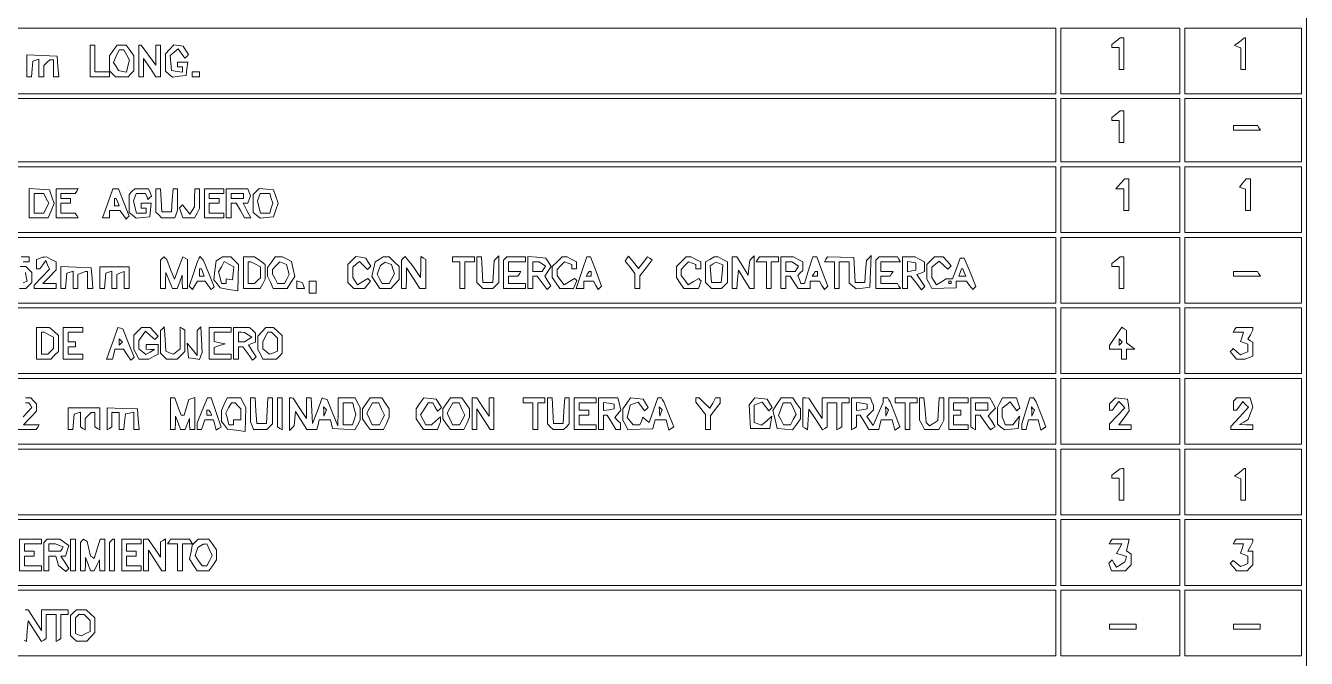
# Paper-space layout 'AN-01-DGE-004' of a CAD drawing. Header units: metres, sheet in millimetres. Extents: x 12 to 193, y 4 to 291.
# Drawn here: x 128.6 to 193.2, y 57.3 to 89.2 of the extents above; entities that cross this region are included whole.
import ezdxf

# ---------------------------------------------------------------- set-up
doc = ezdxf.new("R2010")
doc.units = ezdxf.units.M
doc.layers.add('DGE_CONTORNOS', color=7, linetype='Continuous', lineweight=0)
doc.layers.add('DGE_DATOS', color=7, linetype='Continuous', lineweight=0)

# ---------------------------------------------------------------- blocks, each defined once
blk = doc.blocks.new('LP_REF_DGE_MT_004')
at = {"layer": 'DGE_CONTORNOS'}
for points in [[(28.829, 147.467), (28.829, 24.387), (111.028, 24.387), (193.226, 24.387), (193.226, 147.467), (193.226, 270.547), (111.028, 270.547), (28.829, 270.547)], [(180.58, 87.431), (180.58, 85.774), (120.727, 85.774), (60.874, 85.774), (60.874, 87.431), (60.874, 89.088), (120.727, 89.088), (180.58, 89.088)], [(186.842, 87.431), (186.842, 85.774), (183.834, 85.774), (180.826, 85.774), (180.826, 87.431), (180.826, 89.088), (183.834, 89.088), (186.842, 89.088)], [(183.619, 88.426), (183.404, 88.263), (183.404, 88.185), (183.404, 88.106), (183.588, 88.106), (183.772, 88.106), (183.772, 87.554), (183.772, 87.001), (183.895, 87.001), (184.018, 87.001), (184.018, 87.799), (184.018, 88.597), (183.926, 88.593), (183.834, 88.589)], [(192.981, 87.431), (192.981, 85.774), (190.034, 85.774), (187.087, 85.774), (187.087, 87.431), (187.087, 89.088), (190.034, 89.088), (192.981, 89.088)], [(189.85, 88.395), (189.604, 88.201), (189.758, 88.143), (189.911, 88.086), (189.911, 87.543), (189.911, 87.001), (190.034, 87.001), (190.157, 87.001), (190.157, 87.799), (190.157, 88.597), (190.126, 88.593), (190.095, 88.589)], [(131.838, 87.431), (131.838, 86.633), (132.329, 86.633), (132.82, 86.633), (132.82, 86.756), (132.82, 86.878), (132.452, 86.878), (132.084, 86.878), (132.084, 87.554), (132.084, 88.229), (131.961, 88.229), (131.838, 88.229)], [(133.011, 87.956), (132.82, 87.683), (132.82, 87.305), (132.82, 86.928), (132.968, 86.78), (133.115, 86.633), (133.434, 86.633), (133.753, 86.633), (133.901, 86.78), (134.048, 86.928), (134.048, 87.305), (134.048, 87.683), (133.857, 87.956), (133.666, 88.229), (133.434, 88.229), (133.203, 88.229)], [(133.686, 87.726), (133.823, 87.469), (133.747, 87.166), (133.671, 86.862), (133.474, 86.901), (133.276, 86.94), (133.147, 87.145), (133.018, 87.35), (133.162, 87.667), (133.306, 87.983), (133.427, 87.983), (133.548, 87.983)], [(134.294, 87.431), (134.294, 86.633), (134.416, 86.633), (134.539, 86.633), (134.539, 87.091), (134.539, 87.549), (134.851, 87.091), (135.162, 86.633), (135.28, 86.633), (135.399, 86.633), (135.399, 87.431), (135.399, 88.229), (135.276, 88.229), (135.153, 88.229), (135.153, 87.719), (135.153, 87.21), (134.784, 87.719), (134.415, 88.229), (134.354, 88.229), (134.294, 88.229)], [(135.852, 88.01), (135.644, 87.78), (135.644, 87.344), (135.644, 86.909), (135.821, 86.762), (135.998, 86.615), (136.343, 86.655), (136.688, 86.694), (136.727, 87.032), (136.765, 87.37), (136.512, 87.37), (136.258, 87.37), (136.258, 87.247), (136.258, 87.124), (136.381, 87.124), (136.504, 87.124), (136.504, 86.993), (136.504, 86.861), (136.227, 86.901), (135.951, 86.94), (135.914, 87.319), (135.877, 87.697), (136.081, 87.866), (136.285, 88.036), (136.454, 87.804), (136.624, 87.572), (136.713, 87.661), (136.802, 87.75), (136.671, 87.959), (136.54, 88.168), (136.3, 88.204), (136.06, 88.24)], [(128.646, 87.184), (128.646, 86.633), (128.761, 86.633), (128.876, 86.633), (128.914, 87.022), (128.953, 87.412), (129.106, 87.462), (129.26, 87.513), (129.26, 87.073), (129.26, 86.633), (129.383, 86.633), (129.505, 86.633), (129.505, 86.915), (129.505, 87.198), (129.653, 87.345), (129.8, 87.492), (129.898, 87.492), (129.996, 87.492), (129.996, 87.063), (129.996, 86.633), (130.126, 86.633), (130.256, 86.633), (130.218, 87.155), (130.181, 87.676), (129.413, 87.706), (128.646, 87.736)], [(136.995, 86.756), (136.995, 86.633), (137.179, 86.633), (137.363, 86.633), (137.363, 86.756), (137.363, 86.878), (137.179, 86.878), (136.995, 86.878)], [(180.58, 83.932), (180.58, 82.336), (120.727, 82.336), (60.874, 82.336), (60.874, 83.932), (60.874, 85.528), (120.727, 85.528), (180.58, 85.528)], [(186.842, 83.932), (186.842, 82.336), (183.834, 82.336), (180.826, 82.336), (180.826, 83.932), (180.826, 85.528), (183.834, 85.528), (186.842, 85.528)], [(192.981, 83.932), (192.981, 82.336), (190.034, 82.336), (187.087, 82.336), (187.087, 83.932), (187.087, 85.528), (190.034, 85.528), (192.981, 85.528)], [(183.619, 84.743), (183.404, 84.58), (183.404, 84.502), (183.404, 84.423), (183.588, 84.423), (183.772, 84.423), (183.772, 83.871), (183.772, 83.318), (183.895, 83.318), (184.018, 83.318), (184.018, 84.116), (184.018, 84.914), (183.926, 84.91), (183.834, 84.906)], [(189.543, 84.055), (189.543, 83.932), (190.225, 83.932), (190.908, 83.932), (190.832, 84.055), (190.756, 84.177), (190.149, 84.177), (189.543, 84.177)], [(180.58, 80.433), (180.58, 78.775), (120.727, 78.775), (60.874, 78.775), (60.874, 80.433), (60.874, 82.09), (120.727, 82.09), (180.58, 82.09)], [(186.842, 80.433), (186.842, 78.775), (183.834, 78.775), (180.826, 78.775), (180.826, 80.433), (180.826, 82.09), (183.834, 82.09), (186.842, 82.09)], [(183.834, 81.231), (183.611, 80.985), (183.815, 80.985), (184.018, 80.985), (184.018, 80.433), (184.018, 79.88), (184.141, 79.88), (184.263, 79.88), (184.263, 80.678), (184.263, 81.476), (184.16, 81.476), (184.056, 81.476)], [(192.981, 80.433), (192.981, 78.775), (190.034, 78.775), (187.087, 78.775), (187.087, 80.433), (187.087, 82.09), (190.034, 82.09), (192.981, 82.09)], [(190.018, 81.272), (189.85, 81.068), (190.003, 81.017), (190.157, 80.965), (190.157, 80.423), (190.157, 79.88), (190.279, 79.88), (190.402, 79.88), (190.402, 80.678), (190.402, 81.476), (190.294, 81.476), (190.187, 81.476)], [(128.769, 80.256), (128.769, 79.512), (129.245, 79.512), (129.721, 79.512), (129.871, 79.874), (130.021, 80.236), (129.907, 80.58), (129.793, 80.924), (129.281, 80.962), (128.769, 80.999)], [(130.119, 80.249), (130.119, 79.512), (130.679, 79.512), (131.239, 79.512), (131.163, 79.635), (131.087, 79.758), (130.726, 79.758), (130.365, 79.758), (130.365, 80.003), (130.365, 80.249), (130.61, 80.249), (130.856, 80.249), (130.856, 80.372), (130.856, 80.494), (130.61, 80.494), (130.365, 80.494), (130.365, 80.617), (130.365, 80.74), (130.726, 80.74), (131.087, 80.74), (131.163, 80.863), (131.239, 80.985), (130.679, 80.985), (130.119, 80.985)], [(132.727, 80.249), (132.462, 79.512), (132.641, 79.512), (132.82, 79.512), (132.82, 79.696), (132.82, 79.88), (133.083, 79.88), (133.346, 79.88), (133.503, 79.666), (133.66, 79.451), (133.734, 79.525), (133.808, 79.599), (133.543, 80.292), (133.277, 80.985), (133.135, 80.985), (132.992, 80.985)], [(133.95, 80.838), (133.803, 80.691), (133.803, 80.239), (133.803, 79.788), (133.979, 79.641), (134.156, 79.494), (134.501, 79.534), (134.846, 79.573), (134.885, 79.911), (134.924, 80.249), (134.67, 80.249), (134.416, 80.249), (134.416, 80.126), (134.416, 80.003), (134.539, 80.003), (134.662, 80.003), (134.662, 79.88), (134.662, 79.758), (134.419, 79.758), (134.176, 79.758), (134.099, 80.064), (134.022, 80.371), (134.092, 80.555), (134.163, 80.74), (134.402, 80.74), (134.642, 80.74), (134.696, 80.586), (134.751, 80.433), (134.844, 80.52), (134.938, 80.606), (134.865, 80.796), (134.792, 80.985), (134.445, 80.985), (134.097, 80.985)], [(135.153, 80.396), (135.153, 79.807), (135.3, 79.659), (135.448, 79.512), (135.778, 79.512), (136.109, 79.512), (136.184, 79.706), (136.258, 79.901), (136.258, 80.443), (136.258, 80.985), (136.142, 80.985), (136.026, 80.985), (135.989, 80.402), (135.951, 79.819), (135.706, 79.819), (135.46, 79.819), (135.423, 80.402), (135.385, 80.985), (135.269, 80.985), (135.153, 80.985)], [(137.116, 80.525), (137.114, 80.065), (136.99, 79.88), (136.867, 79.696), (136.687, 79.933), (136.506, 80.169), (136.432, 80.096), (136.358, 80.022), (136.439, 79.767), (136.52, 79.512), (136.815, 79.512), (137.109, 79.512), (137.236, 79.75), (137.363, 79.987), (137.363, 80.486), (137.363, 80.985), (137.24, 80.985), (137.117, 80.985)], [(137.609, 80.249), (137.609, 79.512), (138.1, 79.512), (138.591, 79.512), (138.591, 79.635), (138.591, 79.758), (138.222, 79.758), (137.854, 79.758), (137.854, 80.003), (137.854, 80.249), (138.1, 80.249), (138.345, 80.249), (138.345, 80.372), (138.345, 80.494), (138.1, 80.494), (137.854, 80.494), (137.854, 80.617), (137.854, 80.74), (138.222, 80.74), (138.591, 80.74), (138.591, 80.863), (138.591, 80.985), (138.1, 80.985), (137.609, 80.985)], [(138.714, 80.249), (138.714, 79.512), (138.836, 79.512), (138.959, 79.512), (138.959, 79.88), (138.959, 80.249), (139.088, 80.249), (139.216, 80.249), (139.425, 79.881), (139.634, 79.514), (139.791, 79.513), (139.948, 79.512), (139.757, 79.88), (139.567, 80.249), (139.679, 80.249), (139.792, 80.249), (139.863, 80.433), (139.934, 80.617), (139.863, 80.801), (139.792, 80.985), (139.253, 80.985), (138.714, 80.985)], [(140.217, 80.844), (140.064, 80.691), (140.064, 80.239), (140.064, 79.788), (140.241, 79.641), (140.418, 79.494), (140.76, 79.534), (141.103, 79.573), (141.221, 79.911), (141.339, 80.249), (141.221, 80.586), (141.103, 80.924), (140.737, 80.96), (140.37, 80.996)], [(129.628, 80.494), (129.76, 80.249), (129.628, 80.003), (129.497, 79.758), (129.256, 79.758), (129.014, 79.758), (129.014, 80.249), (129.014, 80.74), (129.256, 80.74), (129.497, 80.74)], [(133.233, 80.31), (133.304, 80.126), (133.185, 80.126), (133.066, 80.126), (133.066, 80.31), (133.066, 80.494), (133.114, 80.494), (133.162, 80.494)], [(139.573, 80.617), (139.573, 80.494), (139.266, 80.494), (138.959, 80.494), (138.959, 80.617), (138.959, 80.74), (139.266, 80.74), (139.573, 80.74)], [(140.985, 80.494), (141.063, 80.249), (140.985, 80.003), (140.907, 79.758), (140.672, 79.758), (140.437, 79.758), (140.36, 80.064), (140.283, 80.371), (140.354, 80.555), (140.425, 80.74), (140.666, 80.74), (140.907, 80.74)], [(180.58, 76.872), (180.58, 75.215), (120.727, 75.215), (60.874, 75.215), (60.874, 76.872), (60.874, 78.53), (120.727, 78.53), (180.58, 78.53)], [(186.842, 76.872), (186.842, 75.215), (183.834, 75.215), (180.826, 75.215), (180.826, 76.872), (180.826, 78.53), (183.834, 78.53), (186.842, 78.53)], [(192.981, 76.872), (192.981, 75.215), (190.034, 75.215), (187.087, 75.215), (187.087, 76.872), (187.087, 78.53), (190.034, 78.53), (192.981, 78.53)], [(151.359, 76.897), (151.359, 76.246), (151.507, 76.099), (151.654, 75.952), (151.912, 75.952), (152.17, 75.952), (152.317, 76.099), (152.464, 76.246), (152.464, 76.922), (152.464, 77.597), (152.349, 77.48), (152.234, 77.364), (152.196, 76.811), (152.158, 76.259), (151.912, 76.259), (151.666, 76.259), (151.629, 76.903), (151.592, 77.548), (151.476, 77.548), (151.359, 77.548)], [(158.932, 77.46), (158.852, 77.331), (159.096, 77.021), (159.34, 76.711), (159.34, 76.331), (159.34, 75.952), (159.463, 75.952), (159.585, 75.952), (159.585, 76.267), (159.585, 76.582), (159.899, 76.992), (160.212, 77.403), (160.09, 77.478), (159.969, 77.553), (159.747, 77.253), (159.524, 76.954), (159.268, 77.271), (159.011, 77.589)], [(164.251, 76.75), (164.251, 75.952), (164.366, 75.952), (164.482, 75.952), (164.52, 76.412), (164.558, 76.872), (164.844, 76.412), (165.13, 75.952), (165.243, 75.952), (165.356, 75.952), (165.356, 76.774), (165.356, 77.597), (165.243, 77.48), (165.129, 77.364), (165.089, 76.995), (165.049, 76.627), (164.763, 77.087), (164.476, 77.548), (164.364, 77.548), (164.251, 77.548)], [(168.98, 77.428), (168.902, 77.302), (169.155, 77.302), (169.408, 77.302), (169.408, 76.627), (169.408, 75.952), (169.53, 75.952), (169.653, 75.952), (169.653, 76.627), (169.653, 77.302), (169.899, 77.302), (170.144, 77.302), (170.144, 76.765), (170.144, 76.227), (170.321, 76.081), (170.498, 75.934), (170.843, 75.974), (171.188, 76.013), (171.225, 76.811), (171.262, 77.609), (171.141, 77.486), (171.019, 77.364), (170.981, 76.811), (170.942, 76.259), (170.697, 76.259), (170.451, 76.259), (170.415, 76.884), (170.378, 77.51), (169.718, 77.532), (169.057, 77.553)], [(129.291, 77.466), (129.137, 77.405), (129.137, 77.169), (129.137, 76.934), (129.216, 76.934), (129.294, 76.934), (129.452, 77.149), (129.611, 77.364), (129.697, 77.141), (129.783, 76.918), (129.399, 76.521), (129.014, 76.124), (129.014, 76.038), (129.014, 75.952), (129.567, 75.952), (130.119, 75.952), (130.119, 76.074), (130.119, 76.197), (129.789, 76.197), (129.459, 76.197), (129.789, 76.542), (130.119, 76.886), (130.119, 77.09), (130.119, 77.294), (129.882, 77.421), (129.644, 77.548), (129.544, 77.538), (129.444, 77.528)], [(130.365, 76.502), (130.365, 75.952), (130.48, 75.952), (130.595, 75.952), (130.633, 76.341), (130.672, 76.731), (130.825, 76.781), (130.979, 76.832), (130.979, 76.392), (130.979, 75.952), (131.101, 75.952), (131.224, 75.952), (131.224, 76.307), (131.224, 76.662), (131.418, 76.737), (131.613, 76.811), (131.664, 76.811), (131.715, 76.811), (131.715, 76.381), (131.715, 75.952), (131.845, 75.952), (131.975, 75.952), (131.937, 76.473), (131.9, 76.995), (131.132, 77.024), (130.365, 77.052)], [(132.329, 76.498), (132.329, 75.952), (132.444, 75.952), (132.559, 75.952), (132.598, 76.341), (132.636, 76.731), (132.79, 76.781), (132.943, 76.832), (132.943, 76.392), (132.943, 75.952), (133.066, 75.952), (133.189, 75.952), (133.189, 76.307), (133.189, 76.662), (133.373, 76.733), (133.557, 76.803), (133.557, 76.378), (133.557, 75.952), (133.68, 75.952), (133.803, 75.952), (133.803, 76.494), (133.803, 77.037), (133.066, 77.04), (132.329, 77.044)], [(135.48, 77.466), (135.399, 77.384), (135.399, 76.668), (135.399, 75.952), (135.521, 75.952), (135.644, 75.952), (135.649, 76.351), (135.654, 76.75), (135.827, 76.351), (136.001, 75.952), (136.119, 75.952), (136.238, 75.952), (136.361, 76.289), (136.484, 76.627), (136.494, 76.289), (136.504, 75.952), (136.626, 75.952), (136.749, 75.952), (136.749, 76.681), (136.749, 77.41), (136.637, 77.48), (136.525, 77.549), (136.308, 76.983), (136.092, 76.417), (135.899, 76.911), (135.706, 77.405), (135.634, 77.476), (135.562, 77.548)], [(137.332, 77.466), (137.273, 77.364), (137.06, 76.711), (136.847, 76.059), (136.93, 75.975), (137.013, 75.892), (137.133, 76.106), (137.252, 76.32), (137.448, 76.32), (137.643, 76.32), (137.8, 76.105), (137.957, 75.891), (138.029, 75.963), (138.102, 76.036), (137.835, 76.7), (137.567, 77.364), (137.479, 77.466), (137.391, 77.569)], [(137.53, 76.75), (137.601, 76.566), (137.482, 76.566), (137.363, 76.566), (137.363, 76.75), (137.363, 76.934), (137.411, 76.934), (137.46, 76.934)], [(138.367, 77.441), (138.204, 77.338), (138.142, 76.859), (138.081, 76.381), (138.244, 76.18), (138.407, 75.979), (138.848, 75.902), (139.289, 75.825), (139.311, 76.491), (139.333, 77.156), (139.137, 77.352), (138.942, 77.548), (138.735, 77.546), (138.529, 77.544)], [(139.059, 76.711), (139.021, 76.381), (138.867, 76.412), (138.714, 76.443), (138.714, 76.32), (138.714, 76.197), (138.593, 76.197), (138.473, 76.197), (138.399, 76.493), (138.324, 76.788), (138.463, 77.047), (138.601, 77.305), (138.849, 77.173), (139.097, 77.04)], [(139.573, 76.75), (139.573, 75.952), (139.998, 75.952), (140.424, 75.952), (140.551, 76.189), (140.678, 76.427), (140.678, 76.796), (140.678, 77.165), (140.405, 77.357), (140.132, 77.548), (139.853, 77.548), (139.573, 77.548)], [(140.195, 77.175), (140.432, 77.048), (140.432, 76.77), (140.432, 76.492), (140.285, 76.345), (140.138, 76.197), (139.978, 76.197), (139.819, 76.197), (139.819, 76.75), (139.819, 77.302), (139.888, 77.302), (139.957, 77.302)], [(140.992, 77.275), (140.801, 77.002), (140.801, 76.79), (140.801, 76.577), (140.943, 76.264), (141.086, 75.952), (141.432, 75.952), (141.777, 75.952), (141.975, 76.254), (142.173, 76.556), (142.091, 76.93), (142.009, 77.304), (141.781, 77.426), (141.554, 77.548), (141.368, 77.548), (141.183, 77.548)], [(141.826, 76.906), (141.893, 76.649), (141.772, 76.423), (141.652, 76.197), (141.476, 76.197), (141.301, 76.197), (141.173, 76.435), (141.046, 76.672), (141.046, 76.794), (141.046, 76.916), (141.234, 77.104), (141.422, 77.292), (141.59, 77.227), (141.759, 77.162)], [(145.052, 77.361), (144.852, 77.162), (144.852, 76.704), (144.852, 76.246), (145, 76.099), (145.147, 75.952), (145.414, 75.952), (145.682, 75.952), (145.837, 76.139), (145.992, 76.326), (145.925, 76.393), (145.858, 76.46), (145.597, 76.298), (145.336, 76.136), (145.219, 76.32), (145.102, 76.504), (145.1, 76.765), (145.098, 77.027), (145.269, 77.169), (145.44, 77.311), (145.643, 77.108), (145.846, 76.905), (145.928, 76.987), (146.01, 77.068), (145.879, 77.277), (145.748, 77.486), (145.5, 77.524), (145.251, 77.561)], [(146.427, 77.42), (146.222, 77.301), (146.14, 76.928), (146.058, 76.556), (146.256, 76.254), (146.454, 75.952), (146.739, 75.952), (147.024, 75.952), (147.227, 76.176), (147.431, 76.401), (147.431, 76.729), (147.431, 77.057), (147.185, 77.302), (146.94, 77.548), (146.786, 77.544), (146.633, 77.54)], [(147.126, 76.927), (147.199, 76.698), (147.065, 76.447), (146.931, 76.197), (146.755, 76.197), (146.58, 76.197), (146.453, 76.434), (146.327, 76.671), (146.409, 76.894), (146.492, 77.118), (146.613, 77.199), (146.733, 77.279), (146.893, 77.218), (147.053, 77.157)], [(147.644, 77.474), (147.553, 77.384), (147.553, 76.668), (147.553, 75.952), (147.676, 75.952), (147.799, 75.952), (147.801, 76.473), (147.803, 76.995), (148.139, 76.474), (148.474, 75.953), (148.628, 75.953), (148.781, 75.952), (148.781, 76.681), (148.781, 77.41), (148.658, 77.486), (148.536, 77.562), (148.529, 77.033), (148.523, 76.504), (148.314, 76.804), (148.106, 77.105), (147.92, 77.335), (147.734, 77.565)], [(150.132, 77.425), (150.132, 77.302), (150.316, 77.302), (150.5, 77.302), (150.5, 76.627), (150.5, 75.952), (150.623, 75.952), (150.746, 75.952), (150.746, 76.627), (150.746, 77.302), (150.991, 77.302), (151.237, 77.302), (151.237, 77.425), (151.237, 77.548), (150.684, 77.548), (150.132, 77.548)], [(152.792, 77.466), (152.71, 77.384), (152.71, 76.668), (152.71, 75.952), (153.263, 75.952), (153.815, 75.952), (153.815, 76.074), (153.815, 76.197), (153.385, 76.197), (152.956, 76.197), (152.956, 76.381), (152.956, 76.566), (153.194, 76.566), (153.432, 76.566), (153.508, 76.688), (153.584, 76.811), (153.27, 76.811), (152.956, 76.811), (152.956, 77.057), (152.956, 77.302), (153.385, 77.302), (153.815, 77.302), (153.815, 77.425), (153.815, 77.548), (153.344, 77.548), (152.874, 77.548)], [(153.938, 76.757), (153.938, 75.952), (154.061, 75.952), (154.183, 75.952), (154.183, 76.259), (154.183, 76.566), (154.296, 76.566), (154.408, 76.566), (154.654, 76.228), (154.9, 75.891), (154.997, 75.988), (155.095, 76.086), (154.945, 76.326), (154.795, 76.566), (154.949, 76.812), (155.102, 77.057), (154.968, 77.272), (154.834, 77.486), (154.386, 77.524), (153.938, 77.563)], [(154.659, 77.191), (154.829, 77.084), (154.744, 76.948), (154.66, 76.811), (154.422, 76.811), (154.183, 76.811), (154.183, 77.057), (154.183, 77.302), (154.337, 77.3), (154.49, 77.298)], [(155.411, 77.302), (155.166, 77.057), (155.166, 76.777), (155.166, 76.497), (155.357, 76.225), (155.548, 75.952), (155.896, 75.952), (156.244, 75.952), (156.322, 76.153), (156.399, 76.355), (156.347, 76.407), (156.294, 76.46), (156.029, 76.298), (155.764, 76.136), (155.588, 76.374), (155.411, 76.612), (155.411, 76.764), (155.411, 76.916), (155.599, 77.104), (155.787, 77.292), (155.967, 77.222), (156.148, 77.153), (156.148, 77.044), (156.148, 76.934), (156.271, 76.934), (156.393, 76.934), (156.393, 77.114), (156.393, 77.294), (156.156, 77.421), (155.918, 77.548), (155.787, 77.548), (155.657, 77.548)], [(156.692, 76.903), (156.48, 76.259), (156.424, 76.105), (156.367, 75.952), (156.564, 75.952), (156.762, 75.952), (156.762, 76.136), (156.762, 76.32), (157.001, 76.32), (157.241, 76.32), (157.36, 76.106), (157.48, 75.892), (157.567, 75.979), (157.654, 76.066), (157.377, 76.807), (157.1, 77.548), (157.002, 77.548), (156.904, 77.548)], [(161.673, 77.302), (161.427, 77.057), (161.427, 76.777), (161.427, 76.497), (161.618, 76.225), (161.809, 75.952), (162.175, 75.952), (162.54, 75.952), (162.612, 76.141), (162.685, 76.331), (162.621, 76.395), (162.556, 76.46), (162.291, 76.298), (162.026, 76.136), (161.849, 76.374), (161.673, 76.612), (161.673, 76.764), (161.673, 76.916), (161.86, 77.104), (162.048, 77.292), (162.229, 77.222), (162.409, 77.153), (162.409, 77.044), (162.409, 76.934), (162.532, 76.934), (162.655, 76.934), (162.655, 77.114), (162.655, 77.294), (162.417, 77.421), (162.18, 77.548), (162.049, 77.548), (161.918, 77.548)], [(163.115, 77.415), (162.9, 77.29), (162.9, 76.768), (162.9, 76.246), (163.048, 76.099), (163.195, 75.952), (163.453, 75.952), (163.711, 75.952), (163.858, 76.099), (164.005, 76.246), (164.005, 76.77), (164.005, 77.294), (163.768, 77.421), (163.53, 77.548), (163.43, 77.544), (163.33, 77.54)], [(163.736, 76.703), (163.698, 76.259), (163.453, 76.259), (163.207, 76.259), (163.168, 76.675), (163.128, 77.092), (163.279, 77.186), (163.431, 77.279), (163.602, 77.214), (163.773, 77.148)], [(165.54, 77.425), (165.464, 77.302), (165.717, 77.302), (165.97, 77.302), (165.97, 76.627), (165.97, 75.952), (166.093, 75.952), (166.215, 75.952), (166.215, 76.627), (166.215, 77.302), (166.4, 77.302), (166.584, 77.302), (166.584, 77.425), (166.584, 77.548), (166.1, 77.548), (165.616, 77.548)], [(166.706, 76.75), (166.706, 75.952), (166.829, 75.952), (166.952, 75.952), (166.952, 76.259), (166.952, 76.566), (167.061, 76.566), (167.169, 76.566), (167.37, 76.259), (167.572, 75.952), (167.876, 75.952), (168.18, 75.952), (168.18, 76.136), (168.18, 76.32), (168.419, 76.32), (168.659, 76.32), (168.778, 76.106), (168.898, 75.892), (168.985, 75.979), (169.072, 76.066), (168.795, 76.807), (168.518, 77.548), (168.417, 77.548), (168.315, 77.548), (168.102, 76.872), (167.889, 76.197), (167.802, 76.197), (167.715, 76.197), (167.636, 76.402), (167.558, 76.607), (167.685, 76.733), (167.811, 76.86), (167.811, 77.077), (167.811, 77.294), (167.574, 77.421), (167.336, 77.548), (167.021, 77.548), (166.706, 77.548)], [(167.428, 77.191), (167.597, 77.084), (167.513, 76.948), (167.429, 76.811), (167.19, 76.811), (166.952, 76.811), (166.952, 77.057), (166.952, 77.302), (167.105, 77.3), (167.259, 77.298)], [(171.577, 77.466), (171.495, 77.384), (171.495, 76.668), (171.495, 75.952), (172.116, 75.952), (172.737, 75.952), (172.661, 76.074), (172.585, 76.197), (172.163, 76.197), (171.74, 76.197), (171.74, 76.381), (171.74, 76.566), (171.979, 76.566), (172.217, 76.566), (172.293, 76.688), (172.369, 76.811), (172.054, 76.811), (171.74, 76.811), (171.74, 77.057), (171.74, 77.302), (172.239, 77.302), (172.737, 77.302), (172.661, 77.425), (172.585, 77.548), (172.122, 77.548), (171.658, 77.548)], [(172.845, 76.75), (172.845, 75.952), (172.968, 75.952), (173.091, 75.952), (173.091, 76.259), (173.091, 76.566), (173.178, 76.566), (173.266, 76.566), (173.536, 76.228), (173.805, 75.89), (173.888, 75.972), (173.97, 76.053), (173.771, 76.356), (173.573, 76.659), (173.762, 76.731), (173.95, 76.803), (173.95, 77.048), (173.95, 77.294), (173.713, 77.421), (173.475, 77.548), (173.16, 77.548), (172.845, 77.548)], [(173.521, 77.057), (173.521, 76.876), (173.306, 76.834), (173.091, 76.793), (173.091, 77.057), (173.091, 77.32), (173.306, 77.279), (173.521, 77.237)], [(174.266, 77.355), (174.073, 77.162), (174.073, 76.794), (174.073, 76.427), (174.199, 76.191), (174.325, 75.956), (174.936, 75.97), (175.546, 75.984), (175.546, 76.152), (175.546, 76.32), (175.809, 76.32), (176.072, 76.32), (176.229, 76.105), (176.386, 75.891), (176.463, 75.968), (176.54, 76.045), (176.251, 76.766), (175.961, 77.486), (175.857, 77.486), (175.753, 77.486), (175.563, 76.965), (175.373, 76.443), (175.212, 76.443), (175.052, 76.443), (174.804, 76.289), (174.557, 76.136), (174.439, 76.32), (174.322, 76.504), (174.32, 76.765), (174.319, 77.027), (174.505, 77.181), (174.692, 77.336), (174.914, 77.135), (175.137, 76.933), (175.219, 77.016), (175.301, 77.098), (175.098, 77.323), (174.894, 77.548), (174.677, 77.548), (174.459, 77.548)], [(175.959, 76.75), (176.03, 76.566), (175.853, 76.566), (175.677, 76.566), (175.747, 76.75), (175.818, 76.934), (175.853, 76.934), (175.888, 76.934)], [(183.619, 77.377), (183.404, 77.214), (183.404, 77.135), (183.404, 77.057), (183.588, 77.057), (183.772, 77.057), (183.772, 76.504), (183.772, 75.952), (183.895, 75.952), (184.018, 75.952), (184.018, 76.75), (184.018, 77.548), (183.926, 77.544), (183.834, 77.54)], [(142.274, 76.146), (142.274, 75.952), (142.468, 75.952), (142.663, 75.952), (142.614, 76.097), (142.566, 76.243), (142.42, 76.292), (142.274, 76.34)], [(142.888, 76.013), (142.888, 75.706), (143.072, 75.706), (143.256, 75.706), (143.256, 76.013), (143.256, 76.32), (143.072, 76.32), (142.888, 76.32)], [(157.13, 76.688), (157.13, 76.566), (157, 76.566), (156.87, 76.566), (156.946, 76.688), (157.022, 76.811), (157.076, 76.811), (157.13, 76.811)], [(168.548, 76.688), (168.548, 76.566), (168.418, 76.566), (168.288, 76.566), (168.364, 76.688), (168.44, 76.811), (168.494, 76.811), (168.548, 76.811)], [(175.301, 76.259), (175.301, 76.197), (175.239, 76.197), (175.178, 76.197), (175.178, 76.259), (175.178, 76.32), (175.239, 76.32), (175.301, 76.32)], [(189.543, 76.688), (189.543, 76.566), (190.225, 76.566), (190.908, 76.566), (190.832, 76.688), (190.756, 76.811), (190.149, 76.811), (189.543, 76.811)], [(180.58, 73.312), (180.58, 71.655), (120.727, 71.655), (60.874, 71.655), (60.874, 73.312), (60.874, 74.97), (120.727, 74.97), (180.58, 74.97)], [(186.842, 73.312), (186.842, 71.655), (183.834, 71.655), (180.826, 71.655), (180.826, 73.312), (180.826, 74.97), (183.834, 74.97), (186.842, 74.97)], [(192.981, 73.312), (192.981, 71.655), (190.034, 71.655), (187.087, 71.655), (187.087, 73.312), (187.087, 74.97), (190.034, 74.97), (192.981, 74.97)], [(129.137, 73.189), (129.137, 72.391), (129.497, 72.391), (129.856, 72.391), (130.049, 72.584), (130.242, 72.777), (130.242, 73.179), (130.242, 73.581), (130.018, 73.784), (129.793, 73.987), (129.465, 73.987), (129.137, 73.987)], [(129.759, 73.615), (129.996, 73.488), (129.996, 73.21), (129.996, 72.931), (129.849, 72.784), (129.702, 72.637), (129.542, 72.637), (129.383, 72.637), (129.383, 73.189), (129.383, 73.742), (129.452, 73.742), (129.522, 73.742)], [(130.488, 73.189), (130.488, 72.391), (130.979, 72.391), (131.47, 72.391), (131.47, 72.514), (131.47, 72.637), (131.101, 72.637), (130.733, 72.637), (130.733, 72.821), (130.733, 73.005), (130.917, 73.005), (131.101, 73.005), (131.101, 73.128), (131.101, 73.251), (130.917, 73.251), (130.733, 73.251), (130.733, 73.496), (130.733, 73.742), (131.101, 73.742), (131.47, 73.742), (131.47, 73.865), (131.47, 73.987), (130.979, 73.987), (130.488, 73.987)], [(133.018, 73.343), (132.789, 72.698), (132.73, 72.545), (132.671, 72.391), (132.819, 72.391), (132.966, 72.391), (133.03, 72.637), (133.095, 72.882), (133.311, 72.882), (133.527, 72.882), (133.713, 72.606), (133.898, 72.33), (133.979, 72.407), (134.06, 72.485), (133.774, 73.196), (133.488, 73.908), (133.367, 73.948), (133.247, 73.988)], [(134.241, 73.794), (134.048, 73.601), (134.048, 73.234), (134.048, 72.866), (134.175, 72.629), (134.302, 72.391), (134.552, 72.391), (134.801, 72.391), (135.038, 72.518), (135.276, 72.645), (135.276, 72.887), (135.276, 73.128), (134.969, 73.128), (134.662, 73.128), (134.662, 73.005), (134.662, 72.882), (134.877, 72.879), (135.092, 72.875), (134.87, 72.746), (134.649, 72.617), (134.471, 72.765), (134.294, 72.912), (134.294, 73.119), (134.294, 73.327), (134.467, 73.563), (134.64, 73.8), (134.876, 73.586), (135.112, 73.373), (135.194, 73.455), (135.276, 73.538), (135.073, 73.763), (134.869, 73.987), (134.652, 73.987), (134.434, 73.987)], [(135.491, 73.917), (135.399, 73.824), (135.399, 73.255), (135.399, 72.686), (135.546, 72.539), (135.693, 72.391), (135.967, 72.391), (136.241, 72.391), (136.433, 72.584), (136.626, 72.777), (136.626, 73.314), (136.626, 73.85), (136.504, 73.926), (136.381, 74.002), (136.381, 73.457), (136.381, 72.912), (136.212, 72.773), (136.044, 72.633), (135.85, 72.707), (135.656, 72.781), (135.62, 73.396), (135.583, 74.01)], [(137.332, 73.917), (137.24, 73.824), (137.238, 73.2), (137.235, 72.575), (136.988, 72.882), (136.741, 73.189), (136.776, 72.821), (136.811, 72.453), (137.087, 72.413), (137.364, 72.374), (137.432, 72.551), (137.5, 72.727), (137.462, 73.369), (137.424, 74.01)], [(137.854, 73.189), (137.854, 72.391), (138.407, 72.391), (138.959, 72.391), (138.959, 72.514), (138.959, 72.637), (138.529, 72.637), (138.1, 72.637), (138.1, 72.807), (138.1, 72.977), (138.376, 73.068), (138.652, 73.159), (138.376, 73.213), (138.1, 73.268), (138.1, 73.505), (138.1, 73.742), (138.529, 73.742), (138.959, 73.742), (138.959, 73.865), (138.959, 73.987), (138.407, 73.987), (137.854, 73.987)], [(139.082, 73.189), (139.082, 72.391), (139.205, 72.391), (139.327, 72.391), (139.327, 72.698), (139.327, 73.005), (139.44, 73.005), (139.553, 73.005), (139.798, 72.668), (140.044, 72.33), (140.132, 72.418), (140.22, 72.506), (140.024, 72.806), (139.828, 73.105), (140.007, 73.174), (140.187, 73.243), (140.187, 73.468), (140.187, 73.693), (140.04, 73.84), (139.892, 73.987), (139.487, 73.987), (139.082, 73.987)], [(139.819, 73.617), (140.003, 73.496), (139.819, 73.375), (139.634, 73.254), (139.481, 73.253), (139.327, 73.251), (139.327, 73.496), (139.327, 73.742), (139.481, 73.74), (139.634, 73.738)], [(140.513, 73.763), (140.31, 73.538), (140.31, 73.202), (140.31, 72.866), (140.437, 72.629), (140.564, 72.391), (140.903, 72.391), (141.243, 72.391), (141.39, 72.539), (141.537, 72.686), (141.537, 73.133), (141.537, 73.581), (141.313, 73.784), (141.088, 73.987), (140.902, 73.987), (140.716, 73.987)], [(141.145, 73.594), (141.292, 73.447), (141.292, 73.116), (141.292, 72.786), (141.092, 72.709), (140.892, 72.633), (140.724, 72.773), (140.555, 72.912), (140.555, 73.09), (140.555, 73.267), (140.682, 73.504), (140.809, 73.742), (140.903, 73.742), (140.997, 73.742)], [(183.595, 73.532), (183.281, 73.071), (183.281, 72.977), (183.281, 72.882), (183.588, 72.882), (183.895, 72.882), (183.895, 72.637), (183.895, 72.391), (184.018, 72.391), (184.141, 72.391), (184.141, 72.637), (184.141, 72.882), (184.355, 72.886), (184.57, 72.89), (184.355, 73.053), (184.141, 73.216), (184.141, 73.533), (184.141, 73.85), (184.024, 73.922), (183.908, 73.994)], [(189.604, 73.865), (189.528, 73.742), (189.789, 73.742), (190.05, 73.742), (189.977, 73.511), (189.904, 73.28), (190.092, 73.208), (190.279, 73.136), (190.279, 72.944), (190.279, 72.752), (190.094, 72.681), (189.908, 72.609), (189.722, 72.763), (189.537, 72.917), (189.461, 72.841), (189.385, 72.766), (189.54, 72.578), (189.696, 72.391), (189.916, 72.391), (190.137, 72.391), (190.331, 72.466), (190.525, 72.54), (190.525, 72.888), (190.525, 73.236), (190.402, 73.312), (190.279, 73.388), (190.402, 73.618), (190.525, 73.848), (190.525, 73.918), (190.525, 73.987), (190.103, 73.987), (189.68, 73.987)], [(133.393, 73.169), (133.311, 73.087), (133.311, 73.251), (133.311, 73.414), (133.393, 73.333), (133.475, 73.251)], [(183.854, 73.169), (183.772, 73.087), (183.772, 73.251), (183.772, 73.414), (183.854, 73.333), (183.936, 73.251)], [(180.58, 69.752), (180.58, 68.094), (120.727, 68.094), (60.874, 68.094), (60.874, 69.752), (60.874, 71.409), (120.727, 71.409), (180.58, 71.409)], [(186.842, 69.752), (186.842, 68.094), (183.834, 68.094), (180.826, 68.094), (180.826, 69.752), (180.826, 71.409), (183.834, 71.409), (186.842, 71.409)], [(192.981, 69.752), (192.981, 68.094), (190.034, 68.094), (187.087, 68.094), (187.087, 69.752), (187.087, 71.409), (190.034, 71.409), (192.981, 71.409)], [(130.733, 69.383), (130.733, 68.831), (130.848, 68.831), (130.963, 68.831), (131.002, 69.22), (131.04, 69.61), (131.194, 69.66), (131.347, 69.711), (131.347, 69.339), (131.347, 68.968), (131.47, 68.892), (131.593, 68.816), (131.593, 69.106), (131.593, 69.396), (131.74, 69.543), (131.887, 69.69), (131.985, 69.69), (132.084, 69.69), (132.084, 69.329), (132.084, 68.968), (132.206, 68.892), (132.329, 68.816), (132.329, 69.376), (132.329, 69.936), (131.531, 69.936), (130.733, 69.936)], [(132.698, 69.375), (132.698, 68.816), (132.82, 68.892), (132.943, 68.968), (132.943, 69.329), (132.943, 69.69), (133.127, 69.69), (133.311, 69.69), (133.311, 69.261), (133.311, 68.831), (133.426, 68.831), (133.541, 68.831), (133.58, 69.229), (133.618, 69.627), (133.833, 69.668), (134.048, 69.708), (134.048, 69.27), (134.048, 68.831), (134.178, 68.831), (134.308, 68.831), (134.27, 69.353), (134.232, 69.874), (133.465, 69.904), (132.698, 69.934)], [(135.89, 69.629), (135.89, 68.831), (136.013, 68.831), (136.135, 68.831), (136.145, 69.168), (136.155, 69.506), (136.278, 69.168), (136.401, 68.831), (136.518, 68.831), (136.634, 68.831), (136.745, 69.107), (136.856, 69.383), (136.864, 69.107), (136.872, 68.831), (136.995, 68.831), (137.117, 68.831), (137.117, 69.639), (137.117, 70.447), (136.966, 70.397), (136.814, 70.346), (136.703, 69.957), (136.591, 69.567), (136.511, 69.567), (136.43, 69.567), (136.275, 69.997), (136.119, 70.427), (136.005, 70.427), (135.89, 70.427)], [(137.502, 69.797), (137.24, 69.166), (137.24, 68.999), (137.24, 68.831), (137.355, 68.831), (137.469, 68.831), (137.547, 69.076), (137.625, 69.322), (137.848, 69.322), (138.071, 69.322), (138.138, 69.064), (138.206, 68.806), (138.328, 68.882), (138.451, 68.957), (138.203, 69.692), (137.954, 70.427), (137.859, 70.427), (137.764, 70.427)], [(137.916, 69.69), (137.991, 69.567), (137.861, 69.567), (137.731, 69.567), (137.731, 69.69), (137.731, 69.813), (137.786, 69.813), (137.84, 69.813)], [(138.611, 70.114), (138.468, 69.801), (138.468, 69.524), (138.468, 69.246), (138.621, 69.053), (138.775, 68.861), (139.216, 68.795), (139.658, 68.73), (139.679, 69.336), (139.701, 69.943), (139.571, 70.185), (139.442, 70.427), (139.097, 70.427), (138.753, 70.427)], [(139.303, 70.034), (139.45, 69.887), (139.45, 69.604), (139.45, 69.322), (139.266, 69.322), (139.082, 69.322), (139.082, 69.199), (139.082, 69.076), (138.961, 69.076), (138.841, 69.076), (138.767, 69.372), (138.693, 69.667), (138.83, 69.924), (138.968, 70.181), (139.062, 70.181), (139.156, 70.181)], [(139.941, 69.823), (139.941, 69.219), (140.016, 69.025), (140.09, 68.831), (140.421, 68.831), (140.752, 68.831), (140.899, 68.978), (141.046, 69.126), (141.046, 69.776), (141.046, 70.427), (140.93, 70.427), (140.814, 70.427), (140.776, 69.782), (140.739, 69.138), (140.494, 69.138), (140.248, 69.138), (140.211, 69.782), (140.174, 70.427), (140.058, 70.427), (139.941, 70.427)], [(141.292, 69.698), (141.292, 68.968), (141.415, 68.892), (141.537, 68.816), (141.537, 69.622), (141.537, 70.427), (141.415, 70.427), (141.292, 70.427)], [(141.906, 69.604), (141.906, 68.782), (142.019, 68.898), (142.132, 69.015), (142.173, 69.383), (142.213, 69.752), (142.499, 69.291), (142.785, 68.831), (143.032, 68.831), (143.279, 68.831), (143.343, 69.076), (143.408, 69.322), (143.686, 69.322), (143.964, 69.322), (144.022, 69.1), (144.08, 68.879), (144.643, 68.849), (145.206, 68.82), (145.336, 69.063), (145.466, 69.306), (145.466, 69.629), (145.466, 69.952), (145.339, 70.189), (145.212, 70.427), (144.787, 70.427), (144.361, 70.427), (144.356, 69.721), (144.35, 69.015), (144.075, 69.681), (143.801, 70.348), (143.676, 70.389), (143.552, 70.431), (143.312, 69.784), (143.072, 69.138), (143.035, 69.782), (142.998, 70.427), (142.882, 70.427), (142.765, 70.427), (142.763, 69.905), (142.761, 69.383), (142.426, 69.904), (142.09, 70.425), (141.998, 70.426), (141.906, 70.427)], [(143.708, 69.667), (143.644, 69.506), (143.634, 69.741), (143.625, 69.977), (143.699, 69.903), (143.773, 69.828)], [(145.168, 69.883), (145.243, 69.585), (145.162, 69.331), (145.081, 69.076), (144.844, 69.076), (144.607, 69.076), (144.607, 69.629), (144.607, 70.181), (144.85, 70.181), (145.093, 70.181)], [(145.78, 70.154), (145.589, 69.881), (145.589, 69.629), (145.589, 69.377), (145.78, 69.104), (145.971, 68.831), (146.313, 68.831), (146.655, 68.831), (146.797, 69.144), (146.94, 69.456), (146.94, 69.669), (146.94, 69.881), (146.748, 70.154), (146.557, 70.427), (146.264, 70.427), (145.971, 70.427)], [(146.552, 69.867), (146.695, 69.553), (146.567, 69.315), (146.44, 69.076), (146.257, 69.076), (146.075, 69.076), (145.942, 69.368), (145.809, 69.659), (145.949, 69.92), (146.089, 70.181), (146.249, 70.181), (146.409, 70.181)], [(148.486, 70.161), (148.29, 69.881), (148.29, 69.629), (148.29, 69.377), (148.481, 69.104), (148.672, 68.831), (149.021, 68.831), (149.369, 68.831), (149.443, 69.025), (149.518, 69.219), (149.518, 69.351), (149.518, 69.483), (149.293, 69.28), (149.069, 69.076), (148.929, 69.076), (148.79, 69.076), (148.654, 69.33), (148.518, 69.584), (148.714, 69.883), (148.91, 70.181), (149.023, 70.181), (149.137, 70.181), (149.257, 69.968), (149.377, 69.754), (149.474, 69.851), (149.571, 69.948), (149.44, 70.157), (149.309, 70.366), (148.996, 70.403), (148.682, 70.441)], [(149.832, 70.154), (149.641, 69.881), (149.641, 69.629), (149.641, 69.377), (149.832, 69.104), (150.023, 68.831), (150.365, 68.831), (150.706, 68.831), (150.849, 69.144), (150.991, 69.456), (150.991, 69.669), (150.991, 69.881), (150.8, 70.154), (150.609, 70.427), (150.316, 70.427), (150.023, 70.427)], [(150.604, 69.867), (150.747, 69.553), (150.619, 69.315), (150.491, 69.076), (150.309, 69.076), (150.126, 69.076), (149.994, 69.368), (149.861, 69.659), (150.001, 69.92), (150.14, 70.181), (150.301, 70.181), (150.461, 70.181)], [(151.114, 69.629), (151.114, 68.831), (151.237, 68.831), (151.359, 68.831), (151.361, 69.353), (151.363, 69.874), (151.699, 69.354), (152.035, 68.833), (152.127, 68.832), (152.219, 68.831), (152.219, 69.629), (152.219, 70.427), (152.096, 70.427), (151.973, 70.427), (151.973, 69.969), (151.973, 69.51), (151.662, 69.969), (151.351, 70.427), (151.232, 70.427), (151.114, 70.427)], [(153.692, 70.304), (153.692, 70.181), (153.938, 70.181), (154.183, 70.181), (154.183, 69.506), (154.183, 68.831), (154.306, 68.831), (154.429, 68.831), (154.429, 69.506), (154.429, 70.181), (154.613, 70.181), (154.797, 70.181), (154.797, 70.304), (154.797, 70.427), (154.245, 70.427), (153.692, 70.427)], [(154.92, 69.776), (154.92, 69.126), (155.067, 68.978), (155.215, 68.831), (155.472, 68.831), (155.73, 68.831), (155.878, 68.978), (156.025, 69.126), (156.025, 69.776), (156.025, 70.427), (155.909, 70.427), (155.792, 70.427), (155.755, 69.782), (155.718, 69.138), (155.472, 69.138), (155.227, 69.138), (155.19, 69.782), (155.153, 70.427), (155.036, 70.427), (154.92, 70.427)], [(156.271, 69.629), (156.271, 68.831), (156.823, 68.831), (157.376, 68.831), (157.376, 68.954), (157.376, 69.076), (156.946, 69.076), (156.516, 69.076), (156.516, 69.322), (156.516, 69.567), (156.762, 69.567), (157.007, 69.567), (157.007, 69.69), (157.007, 69.813), (156.762, 69.813), (156.516, 69.813), (156.516, 69.997), (156.516, 70.181), (156.946, 70.181), (157.376, 70.181), (157.376, 70.304), (157.376, 70.427), (156.823, 70.427), (156.271, 70.427)], [(157.498, 69.629), (157.498, 68.831), (157.621, 68.831), (157.744, 68.831), (157.744, 69.199), (157.744, 69.567), (157.84, 69.567), (157.936, 69.567), (158.154, 69.199), (158.372, 68.831), (158.487, 68.831), (158.603, 68.831), (158.603, 68.99), (158.603, 69.15), (158.461, 69.292), (158.319, 69.434), (158.475, 69.622), (158.631, 69.81), (158.553, 70.118), (158.476, 70.427), (157.987, 70.427), (157.498, 70.427)], [(158.296, 69.997), (158.296, 69.874), (158.02, 69.835), (157.744, 69.796), (157.744, 69.997), (157.744, 70.198), (158.02, 70.159), (158.296, 70.12)], [(158.922, 70.161), (158.726, 69.881), (158.726, 69.593), (158.726, 69.306), (158.854, 69.066), (158.982, 68.827), (159.608, 68.849), (160.233, 68.871), (160.292, 69.096), (160.351, 69.322), (160.629, 69.322), (160.907, 69.322), (160.975, 69.064), (161.042, 68.806), (161.17, 68.885), (161.297, 68.964), (161.047, 69.597), (160.798, 70.23), (160.737, 70.328), (160.676, 70.427), (160.585, 70.427), (160.493, 70.427), (160.271, 69.809), (160.049, 69.192), (159.893, 69.321), (159.737, 69.451), (159.665, 69.264), (159.593, 69.076), (159.42, 69.076), (159.247, 69.076), (159.096, 69.259), (158.944, 69.442), (159.023, 69.755), (159.102, 70.069), (159.3, 70.145), (159.498, 70.221), (159.663, 69.995), (159.828, 69.77), (159.917, 69.859), (160.006, 69.948), (159.876, 70.157), (159.745, 70.366), (159.431, 70.403), (159.118, 70.441)], [(160.652, 69.667), (160.587, 69.506), (160.577, 69.741), (160.568, 69.977), (160.642, 69.903), (160.716, 69.828)], [(162.409, 70.321), (162.409, 70.214), (162.655, 69.902), (162.9, 69.59), (162.9, 69.211), (162.9, 68.831), (163.023, 68.831), (163.146, 68.831), (163.146, 69.183), (163.146, 69.534), (163.392, 69.847), (163.637, 70.159), (163.637, 70.293), (163.637, 70.427), (163.519, 70.427), (163.4, 70.427), (163.263, 70.17), (163.125, 69.913), (162.851, 70.17), (162.578, 70.427), (162.493, 70.427), (162.409, 70.427)], [(165.246, 70.258), (165.096, 70.078), (165.134, 69.485), (165.172, 68.892), (165.663, 68.892), (166.154, 68.892), (166.197, 69.199), (166.24, 69.505), (165.987, 69.276), (165.733, 69.047), (165.545, 69.119), (165.356, 69.191), (165.356, 69.629), (165.356, 70.066), (165.558, 70.144), (165.76, 70.221), (165.925, 69.995), (166.09, 69.77), (166.179, 69.859), (166.268, 69.948), (166.137, 70.157), (166.006, 70.366), (165.701, 70.402), (165.396, 70.439)], [(166.506, 70.112), (166.299, 69.796), (166.411, 69.344), (166.522, 68.892), (166.91, 68.855), (167.297, 68.817), (167.493, 69.097), (167.689, 69.377), (167.689, 69.629), (167.689, 69.881), (167.498, 70.154), (167.306, 70.427), (167.009, 70.427), (166.712, 70.427)], [(167.336, 69.89), (167.468, 69.599), (167.329, 69.337), (167.189, 69.076), (167.013, 69.076), (166.838, 69.076), (166.711, 69.314), (166.584, 69.551), (166.703, 69.866), (166.823, 70.181), (167.013, 70.181), (167.203, 70.181)], [(167.811, 69.698), (167.811, 68.968), (167.927, 68.897), (168.043, 68.825), (168.081, 69.343), (168.118, 69.861), (168.461, 69.341), (168.803, 68.822), (168.921, 68.895), (169.039, 68.968), (169.039, 69.575), (169.039, 70.181), (169.285, 70.181), (169.53, 70.181), (169.53, 69.499), (169.53, 68.816), (169.653, 68.892), (169.776, 68.968), (169.776, 69.575), (169.776, 70.181), (169.96, 70.181), (170.144, 70.181), (170.144, 70.304), (170.144, 70.427), (169.469, 70.427), (168.794, 70.427), (168.792, 69.905), (168.79, 69.383), (168.454, 69.904), (168.118, 70.425), (167.965, 70.426), (167.811, 70.427)], [(170.267, 69.622), (170.267, 68.816), (170.39, 68.892), (170.513, 68.968), (170.513, 69.268), (170.513, 69.567), (170.609, 69.567), (170.705, 69.567), (170.923, 69.199), (171.14, 68.831), (171.39, 68.831), (171.64, 68.831), (171.705, 69.076), (171.769, 69.322), (172.047, 69.322), (172.326, 69.322), (172.393, 69.064), (172.46, 68.806), (172.588, 68.885), (172.715, 68.964), (172.465, 69.597), (172.216, 70.23), (172.155, 70.328), (172.094, 70.427), (171.979, 70.427), (171.863, 70.427), (171.863, 70.314), (171.863, 70.202), (171.614, 69.621), (171.365, 69.039), (171.199, 69.266), (171.034, 69.492), (171.203, 69.661), (171.372, 69.831), (171.372, 69.935), (171.372, 70.039), (171.297, 70.233), (171.223, 70.427), (170.745, 70.427), (170.267, 70.427)], [(171.065, 69.997), (171.065, 69.874), (170.789, 69.835), (170.513, 69.796), (170.513, 69.997), (170.513, 70.198), (170.789, 70.159), (171.065, 70.12)], [(172.07, 69.667), (172.005, 69.506), (171.996, 69.741), (171.986, 69.977), (172.06, 69.903), (172.134, 69.828)], [(172.477, 70.304), (172.477, 70.181), (172.722, 70.181), (172.968, 70.181), (172.968, 69.506), (172.968, 68.831), (173.091, 68.831), (173.214, 68.831), (173.214, 69.506), (173.214, 70.181), (173.398, 70.181), (173.582, 70.181), (173.582, 70.304), (173.582, 70.427), (173.029, 70.427), (172.477, 70.427)], [(173.705, 69.866), (173.705, 69.306), (173.832, 69.068), (173.959, 68.831), (174.319, 68.831), (174.678, 68.831), (174.805, 69.068), (174.932, 69.306), (174.932, 69.866), (174.932, 70.427), (174.816, 70.427), (174.7, 70.427), (174.663, 69.856), (174.626, 69.286), (174.417, 69.155), (174.208, 69.024), (174.123, 69.109), (174.037, 69.194), (173.978, 69.81), (173.919, 70.427), (173.812, 70.427), (173.705, 70.427)], [(175.178, 69.629), (175.178, 68.831), (175.669, 68.831), (176.16, 68.831), (176.16, 68.954), (176.16, 69.076), (175.792, 69.076), (175.424, 69.076), (175.424, 69.322), (175.424, 69.567), (175.608, 69.567), (175.792, 69.567), (175.792, 69.69), (175.792, 69.813), (175.608, 69.813), (175.424, 69.813), (175.424, 69.997), (175.424, 70.181), (175.792, 70.181), (176.16, 70.181), (176.16, 70.304), (176.16, 70.427), (175.669, 70.427), (175.178, 70.427)], [(176.283, 69.698), (176.283, 68.968), (176.406, 68.892), (176.529, 68.816), (176.529, 69.192), (176.529, 69.567), (176.643, 69.567), (176.757, 69.567), (177.021, 69.198), (177.284, 68.828), (177.404, 68.902), (177.524, 68.976), (177.342, 69.254), (177.16, 69.532), (177.347, 69.72), (177.535, 69.907), (177.396, 70.167), (177.257, 70.427), (176.77, 70.427), (176.283, 70.427)], [(177.142, 69.997), (177.142, 69.813), (176.835, 69.813), (176.529, 69.813), (176.529, 69.997), (176.529, 70.181), (176.835, 70.181), (177.142, 70.181)], [(177.761, 70.189), (177.634, 69.952), (177.634, 69.529), (177.634, 69.106), (177.81, 68.96), (177.987, 68.813), (178.332, 68.853), (178.677, 68.892), (178.711, 69.199), (178.746, 69.506), (178.575, 69.291), (178.404, 69.076), (178.216, 69.076), (178.028, 69.076), (177.954, 69.271), (177.879, 69.465), (177.879, 69.685), (177.879, 69.906), (178.077, 70.07), (178.274, 70.233), (178.444, 70.002), (178.613, 69.77), (178.687, 69.843), (178.761, 69.917), (178.68, 70.172), (178.599, 70.427), (178.243, 70.427), (177.888, 70.427)], [(179.068, 69.772), (178.861, 69.116), (178.861, 68.974), (178.861, 68.831), (178.97, 68.831), (179.078, 68.831), (179.142, 69.076), (179.207, 69.322), (179.449, 69.322), (179.692, 69.322), (179.76, 69.064), (179.827, 68.806), (179.954, 68.885), (180.082, 68.964), (179.832, 69.597), (179.582, 70.23), (179.521, 70.328), (179.461, 70.427), (179.368, 70.427), (179.274, 70.427)], [(179.436, 69.667), (179.372, 69.506), (179.362, 69.741), (179.352, 69.977), (179.427, 69.903), (179.501, 69.828)], [(183.434, 70.285), (183.281, 70.132), (183.281, 69.973), (183.281, 69.813), (183.36, 69.813), (183.438, 69.813), (183.597, 70.028), (183.756, 70.243), (183.911, 70.09), (184.066, 69.936), (183.674, 69.531), (183.281, 69.126), (183.281, 68.978), (183.281, 68.831), (183.834, 68.831), (184.386, 68.831), (184.386, 68.954), (184.386, 69.076), (184.076, 69.076), (183.765, 69.076), (184.025, 69.428), (184.285, 69.78), (184.243, 70.073), (184.202, 70.366), (183.894, 70.401), (183.586, 70.437)], [(189.625, 70.345), (189.543, 70.263), (189.543, 70.038), (189.543, 69.813), (189.621, 69.813), (189.7, 69.813), (189.859, 70.028), (190.017, 70.243), (190.16, 70.102), (190.302, 69.962), (189.861, 69.474), (189.42, 68.985), (189.42, 68.908), (189.42, 68.831), (189.972, 68.831), (190.525, 68.831), (190.525, 68.954), (190.525, 69.076), (190.187, 69.08), (189.85, 69.084), (190.071, 69.213), (190.293, 69.342), (190.412, 69.655), (190.531, 69.968), (190.458, 70.198), (190.386, 70.427), (190.046, 70.427), (189.706, 70.427)], [(180.58, 66.191), (180.58, 64.534), (120.727, 64.534), (60.874, 64.534), (60.874, 66.191), (60.874, 67.849), (120.727, 67.849), (180.58, 67.849)], [(186.842, 66.191), (186.842, 64.534), (183.834, 64.534), (180.826, 64.534), (180.826, 66.191), (180.826, 67.849), (183.834, 67.849), (186.842, 67.849)], [(192.981, 66.191), (192.981, 64.534), (190.034, 64.534), (187.087, 64.534), (187.087, 66.191), (187.087, 67.849), (190.034, 67.849), (192.981, 67.849)], [(183.619, 66.696), (183.404, 66.532), (183.404, 66.454), (183.404, 66.375), (183.588, 66.375), (183.772, 66.375), (183.772, 65.823), (183.772, 65.27), (183.895, 65.27), (184.018, 65.27), (184.018, 66.068), (184.018, 66.866), (183.926, 66.863), (183.834, 66.859)], [(189.842, 66.675), (189.604, 66.483), (189.758, 66.419), (189.911, 66.355), (189.911, 65.813), (189.911, 65.27), (190.034, 65.27), (190.157, 65.27), (190.157, 66.068), (190.157, 66.866), (190.119, 66.866), (190.081, 66.866)], [(180.58, 62.631), (180.58, 60.973), (120.727, 60.973), (60.874, 60.973), (60.874, 62.631), (60.874, 64.288), (120.727, 64.288), (180.58, 64.288)], [(186.842, 62.631), (186.842, 60.973), (183.834, 60.973), (180.826, 60.973), (180.826, 62.631), (180.826, 64.288), (183.834, 64.288), (186.842, 64.288)], [(192.981, 62.631), (192.981, 60.973), (190.034, 60.973), (187.087, 60.973), (187.087, 62.631), (187.087, 64.288), (190.034, 64.288), (192.981, 64.288)], [(128.278, 62.508), (128.278, 61.71), (128.83, 61.71), (129.383, 61.71), (129.383, 61.833), (129.383, 61.956), (128.953, 61.956), (128.523, 61.956), (128.523, 62.201), (128.523, 62.447), (128.769, 62.447), (129.014, 62.447), (129.014, 62.569), (129.014, 62.692), (128.769, 62.692), (128.523, 62.692), (128.523, 62.876), (128.523, 63.061), (128.953, 63.061), (129.383, 63.061), (129.383, 63.183), (129.383, 63.306), (128.83, 63.306), (128.278, 63.306)], [(129.587, 63.224), (129.505, 63.142), (129.505, 62.426), (129.505, 61.71), (129.628, 61.71), (129.751, 61.71), (129.751, 62.078), (129.751, 62.447), (129.927, 62.447), (130.103, 62.447), (130.177, 62.212), (130.252, 61.978), (130.434, 61.826), (130.616, 61.675), (130.691, 61.75), (130.766, 61.825), (130.563, 62.136), (130.359, 62.447), (130.476, 62.447), (130.594, 62.447), (130.679, 62.714), (130.763, 62.98), (130.541, 63.143), (130.318, 63.306), (129.993, 63.306), (129.669, 63.306)], [(130.293, 62.986), (130.486, 62.912), (130.418, 62.802), (130.35, 62.692), (130.051, 62.692), (129.751, 62.692), (129.751, 62.876), (129.751, 63.061), (129.925, 63.061), (130.099, 63.061)], [(130.856, 62.508), (130.856, 61.71), (130.979, 61.71), (131.101, 61.71), (131.101, 62.508), (131.101, 63.306), (130.979, 63.306), (130.856, 63.306)], [(131.426, 63.221), (131.347, 63.142), (131.347, 62.426), (131.347, 61.71), (131.47, 61.71), (131.593, 61.71), (131.602, 62.048), (131.612, 62.385), (131.735, 62.048), (131.859, 61.71), (131.952, 61.71), (132.046, 61.71), (132.179, 61.986), (132.313, 62.263), (132.321, 61.986), (132.329, 61.71), (132.452, 61.71), (132.575, 61.71), (132.575, 62.508), (132.575, 63.306), (132.457, 63.306), (132.339, 63.306), (132.193, 62.819), (132.047, 62.332), (131.952, 62.391), (131.857, 62.449), (131.777, 62.815), (131.696, 63.18), (131.6, 63.24), (131.504, 63.299)], [(132.902, 63.224), (132.82, 63.142), (132.82, 62.426), (132.82, 61.71), (132.943, 61.71), (133.066, 61.71), (133.066, 62.508), (133.066, 63.306), (133.025, 63.306), (132.984, 63.306)], [(133.434, 62.508), (133.434, 61.71), (133.925, 61.71), (134.416, 61.71), (134.416, 61.833), (134.416, 61.956), (134.048, 61.956), (133.68, 61.956), (133.68, 62.201), (133.68, 62.447), (133.925, 62.447), (134.171, 62.447), (134.171, 62.569), (134.171, 62.692), (133.925, 62.692), (133.68, 62.692), (133.68, 62.876), (133.68, 63.061), (134.048, 63.061), (134.416, 63.061), (134.416, 63.183), (134.416, 63.306), (133.925, 63.306), (133.434, 63.306)], [(134.539, 62.508), (134.539, 61.71), (134.662, 61.71), (134.785, 61.71), (134.787, 62.232), (134.789, 62.754), (135.124, 62.233), (135.46, 61.712), (135.552, 61.711), (135.644, 61.71), (135.644, 62.515), (135.644, 63.321), (135.521, 63.245), (135.399, 63.169), (135.399, 62.779), (135.399, 62.39), (135.087, 62.848), (134.776, 63.306), (134.658, 63.306), (134.539, 63.306)], [(135.828, 63.183), (135.752, 63.061), (136.005, 63.061), (136.258, 63.061), (136.258, 62.385), (136.258, 61.71), (136.381, 61.71), (136.504, 61.71), (136.504, 62.385), (136.504, 63.061), (136.759, 63.061), (137.014, 63.061), (136.932, 62.687), (136.85, 62.314), (137.048, 62.012), (137.246, 61.71), (137.543, 61.71), (137.84, 61.71), (138.031, 61.983), (138.222, 62.256), (138.222, 62.508), (138.222, 62.76), (138.031, 63.033), (137.84, 63.306), (137.565, 63.306), (137.289, 63.306), (137.156, 63.173), (137.022, 63.039), (136.94, 63.173), (136.857, 63.306), (136.381, 63.306), (135.904, 63.306)], [(137.869, 62.769), (138.002, 62.478), (137.862, 62.217), (137.723, 61.956), (137.611, 61.956), (137.5, 61.956), (137.318, 62.215), (137.136, 62.475), (137.21, 62.676), (137.284, 62.876), (137.415, 62.967), (137.547, 63.057), (137.642, 63.059), (137.737, 63.061)], [(183.343, 63.183), (183.267, 63.061), (183.585, 63.061), (183.904, 63.061), (183.777, 62.823), (183.65, 62.586), (183.902, 62.506), (184.154, 62.426), (184.109, 62.292), (184.065, 62.157), (183.854, 62.026), (183.643, 61.894), (183.53, 62.075), (183.417, 62.255), (183.334, 62.172), (183.251, 62.089), (183.324, 61.899), (183.396, 61.71), (183.744, 61.71), (184.092, 61.71), (184.239, 61.857), (184.386, 62.005), (184.386, 62.28), (184.386, 62.555), (184.263, 62.631), (184.14, 62.707), (184.215, 63.007), (184.29, 63.306), (183.854, 63.306), (183.418, 63.306)], [(189.604, 63.183), (189.528, 63.061), (189.789, 63.061), (190.05, 63.061), (189.977, 62.83), (189.904, 62.599), (190.092, 62.526), (190.279, 62.454), (190.279, 62.263), (190.279, 62.071), (190.094, 61.999), (189.908, 61.928), (189.722, 62.082), (189.537, 62.236), (189.461, 62.16), (189.385, 62.084), (189.54, 61.897), (189.696, 61.71), (189.963, 61.71), (190.23, 61.71), (190.378, 61.857), (190.525, 62.005), (190.525, 62.348), (190.525, 62.692), (190.398, 62.692), (190.271, 62.692), (190.398, 62.93), (190.525, 63.167), (190.525, 63.237), (190.525, 63.306), (190.103, 63.306), (189.68, 63.306)], [(180.58, 59.07), (180.58, 57.413), (120.727, 57.413), (60.874, 57.413), (60.874, 59.07), (60.874, 60.728), (120.727, 60.728), (180.58, 60.728)], [(186.842, 59.07), (186.842, 57.413), (183.834, 57.413), (180.826, 57.413), (180.826, 59.07), (180.826, 60.728), (183.834, 60.728), (186.842, 60.728)], [(192.981, 59.07), (192.981, 57.413), (190.034, 57.413), (187.087, 57.413), (187.087, 59.07), (187.087, 60.728), (190.034, 60.728), (192.981, 60.728)], [(131.003, 59.598), (130.856, 59.451), (130.856, 58.948), (130.856, 58.444), (131.003, 58.297), (131.151, 58.15), (131.414, 58.15), (131.677, 58.15), (131.88, 58.374), (132.084, 58.599), (132.084, 58.969), (132.084, 59.339), (131.859, 59.542), (131.635, 59.746), (131.393, 59.746), (131.151, 59.746)], [(131.691, 59.353), (131.838, 59.205), (131.838, 58.927), (131.838, 58.649), (131.623, 58.539), (131.408, 58.428), (131.255, 58.483), (131.101, 58.538), (131.101, 58.937), (131.101, 59.336), (131.183, 59.418), (131.265, 59.5), (131.404, 59.5), (131.543, 59.5)], [(183.281, 58.886), (183.281, 58.763), (183.956, 58.763), (184.632, 58.763), (184.632, 58.886), (184.632, 59.009), (183.956, 59.009), (183.281, 59.009)], [(189.543, 58.886), (189.543, 58.763), (190.218, 58.763), (190.893, 58.763), (190.893, 58.886), (190.893, 59.009), (190.218, 59.009), (189.543, 59.009)]]:
    blk.add_lwpolyline(points, close=True, dxfattribs=at)
for points in [[(128.576, 76.75), (128.62, 76.534), (128.664, 76.319), (128.455, 76.239)], [(128.268, 75.952), (128.597, 75.952), (128.744, 76.099), (128.892, 76.246), (128.892, 76.504), (128.892, 76.762), (128.744, 76.909), (128.597, 77.057), (128.307, 77.057)], [(128.469, 77.302), (128.769, 77.302), (128.769, 77.425), (128.769, 77.548), (128.352, 77.548)], [(128.577, 70.181), (128.754, 70.181), (128.827, 70.064), (128.9, 69.946), (128.468, 69.468)], [(128.196, 68.831), (128.659, 68.831), (129.123, 68.831), (129.198, 68.954), (129.274, 69.076), (128.876, 69.076), (128.477, 69.076), (128.807, 69.421), (129.137, 69.765), (129.137, 69.949), (129.137, 70.132), (128.99, 70.28), (128.842, 70.427), (128.58, 70.427)], [(128.516, 58.215), (128.632, 58.144), (128.669, 58.662), (128.707, 59.179), (129.05, 58.66), (129.392, 58.141), (129.51, 58.214), (129.628, 58.287), (129.628, 58.894), (129.628, 59.5), (129.874, 59.5), (130.119, 59.5), (130.119, 58.818), (130.119, 58.135), (130.242, 58.211), (130.365, 58.287), (130.365, 58.894), (130.365, 59.5), (130.549, 59.5), (130.733, 59.5), (130.733, 59.623), (130.733, 59.746), (130.058, 59.746), (129.383, 59.746), (129.381, 59.224), (129.379, 58.702), (129.043, 59.223), (128.707, 59.744), (128.554, 59.745)]]:
    blk.add_lwpolyline(points, dxfattribs=at)

psp = doc.layouts.new('AN-01-DGE-004')

# ---------------------------------------------------------------- block references
at = {"layer": 'DGE_DATOS'}
psp.add_blockref('LP_REF_DGE_MT_004', (0, 0), dxfattribs=at)

doc.saveas('drawing.dxf')
